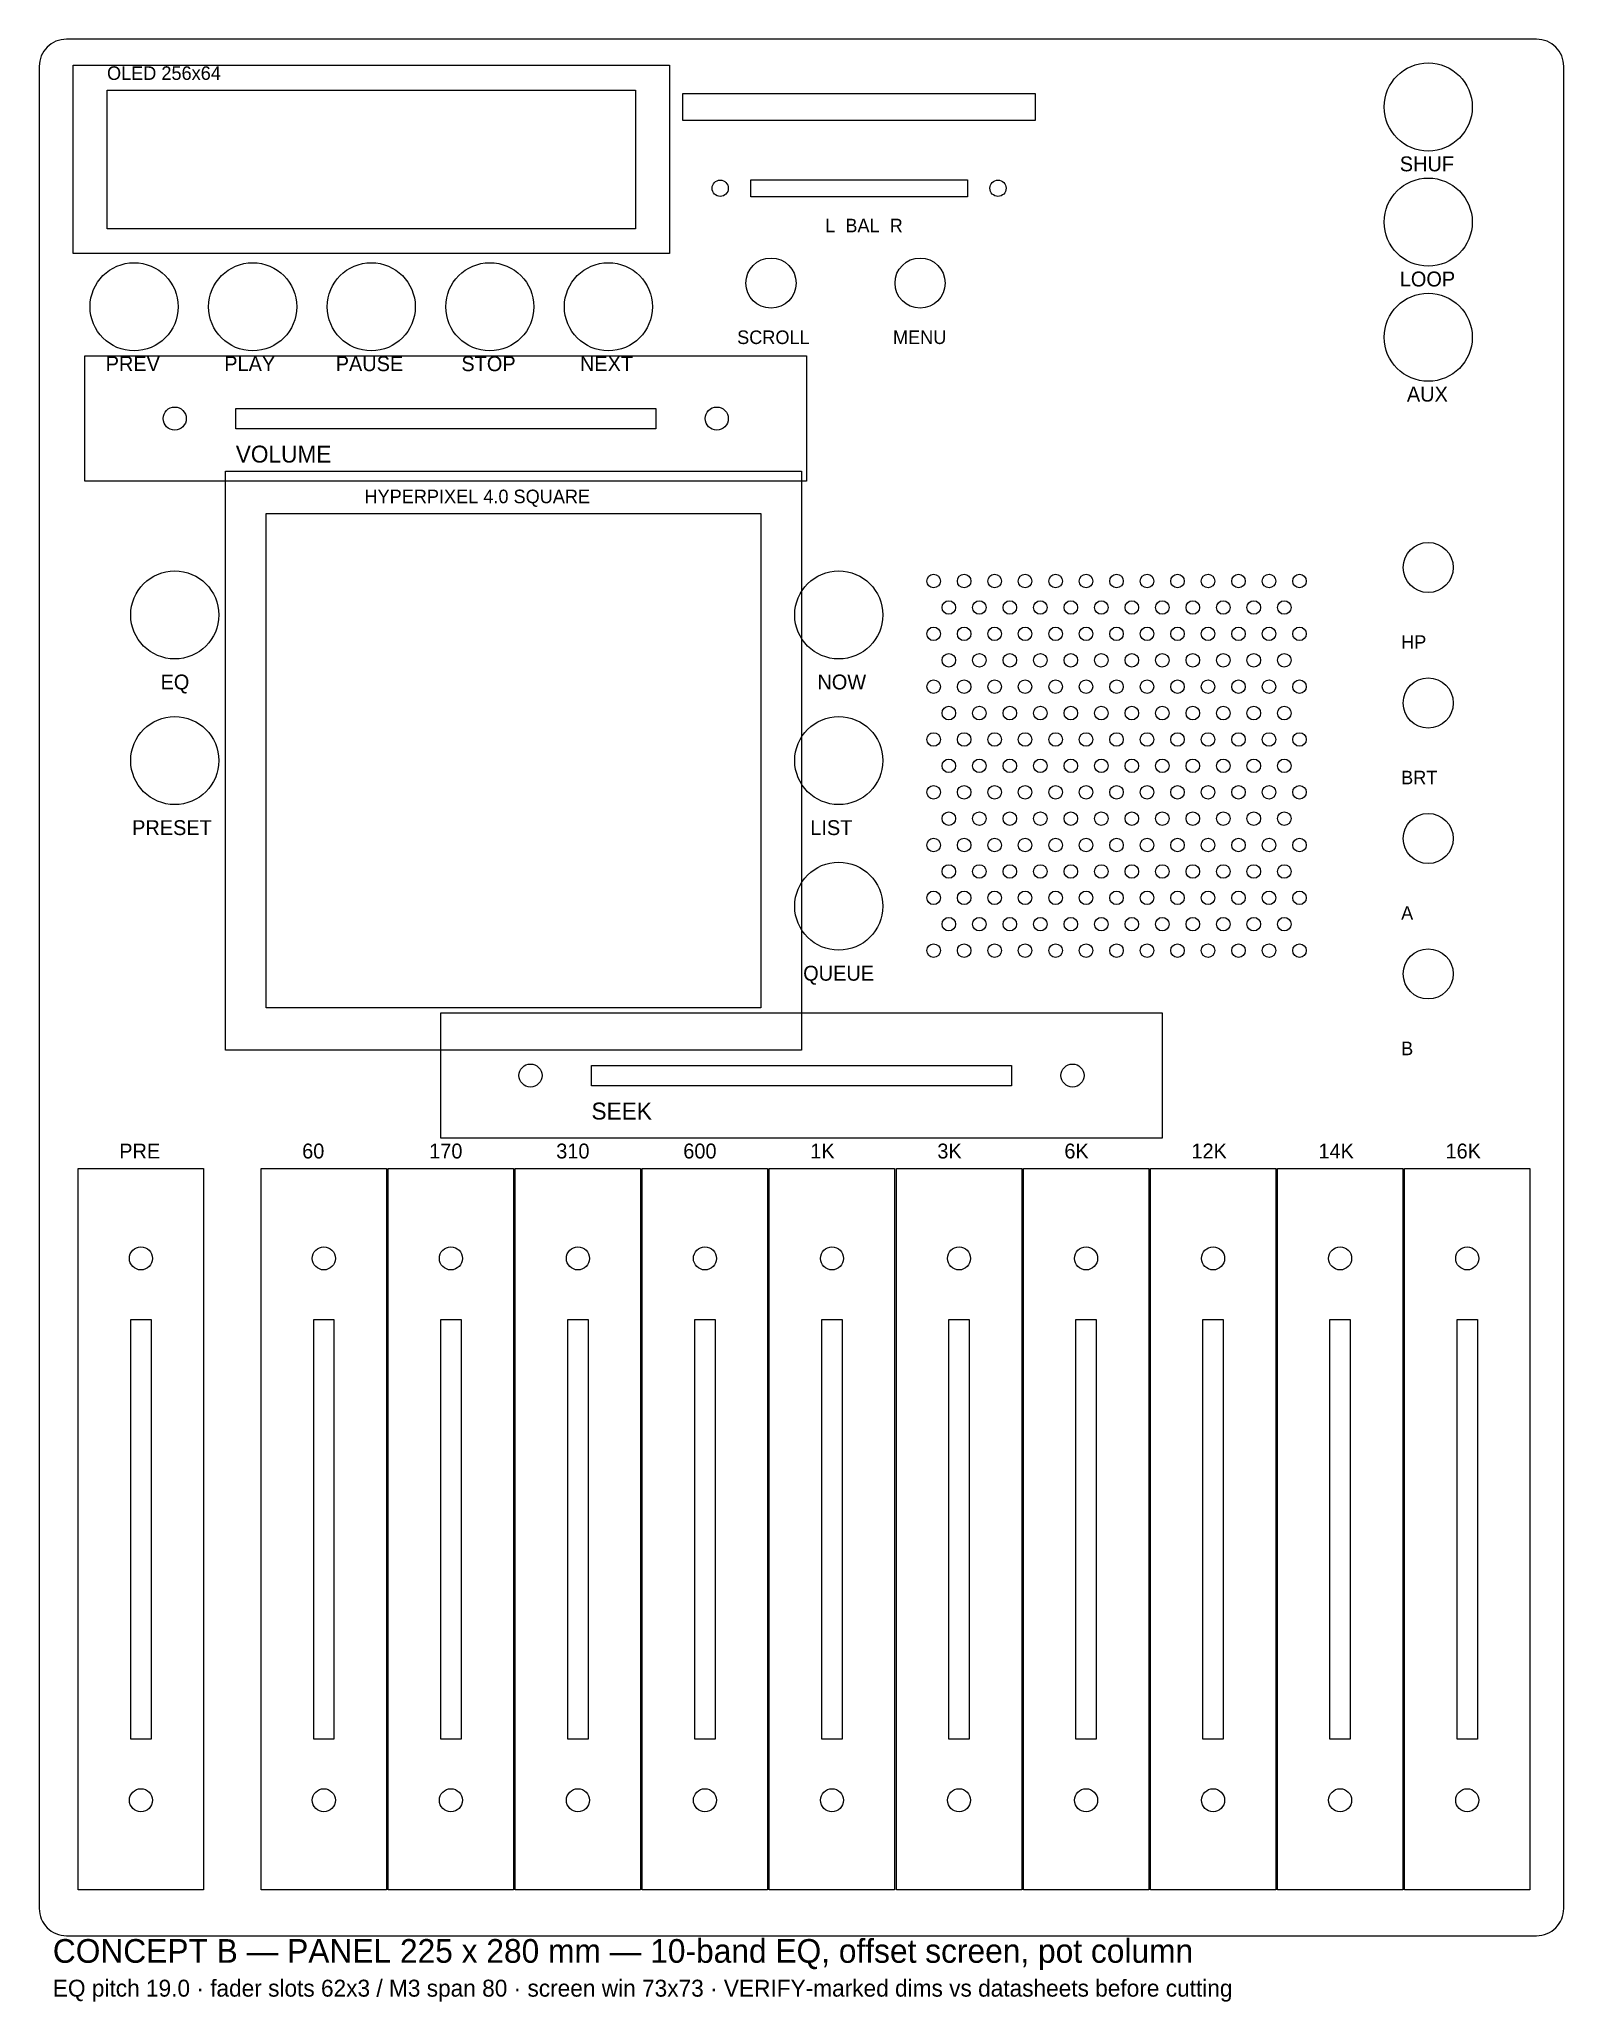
# Model space of a CAD drawing. Header units: millimetres. Extents: x 0 to 225, y -10 to 280.
import ezdxf

# ---------------------------------------------------------------- set-up
doc = ezdxf.new("R2010")
doc.units = ezdxf.units.MM
for name, color, linetype in [('CUTOUTS', 1, 'Continuous'), ('DIM', 9, 'Continuous'), ('ENGRAVE', 4, 'Continuous'), ('GRILLE', 3, 'Continuous'), ('HOLES', 2, 'Continuous'), ('OUTLINE', 7, 'Continuous'), ('REF', 8, 'Continuous')]:
    doc.layers.add(name, color=color, linetype=linetype)

msp = doc.modelspace()

# ---------------------------------------------------------------- linework, layer by layer
at = {"layer": 'CUTOUTS'}
for points in [[(10, 272.5), (88, 272.5), (88, 252), (10, 252)], [(95, 272), (147, 272), (147, 268), (95, 268)], [(105, 259.25), (137, 259.25), (137, 256.75), (105, 256.75)], [(29, 225.5), (91, 225.5), (91, 222.5), (29, 222.5)], [(33.5, 210), (106.5, 210), (106.5, 137), (33.5, 137)], [(81.5, 128.5), (143.5, 128.5), (143.5, 125.5), (81.5, 125.5)], [(13.5, 91), (16.5, 91), (16.5, 29), (13.5, 29)], [(40.5, 91), (43.5, 91), (43.5, 29), (40.5, 29)], [(59.25, 91), (62.25, 91), (62.25, 29), (59.25, 29)], [(78, 91), (81, 91), (81, 29), (78, 29)], [(96.75, 91), (99.75, 91), (99.75, 29), (96.75, 29)], [(115.5, 91), (118.5, 91), (118.5, 29), (115.5, 29)], [(134.25, 91), (137.25, 91), (137.25, 29), (134.25, 29)], [(153, 91), (156, 91), (156, 29), (153, 29)], [(171.75, 91), (174.75, 91), (174.75, 29), (171.75, 29)], [(190.5, 91), (193.5, 91), (193.5, 29), (190.5, 29)], [(209.25, 91), (212.25, 91), (212.25, 29), (209.25, 29)]]:
    msp.add_lwpolyline(points, close=True, dxfattribs=at)
for centre, radius in [((205, 270), 6.5), ((205, 253), 6.5), ((14, 240.5), 6.5), ((31.5, 240.5), 6.5), ((49, 240.5), 6.5), ((66.5, 240.5), 6.5), ((84, 240.5), 6.5), ((108, 244), 3.7), ((130, 244), 3.7), ((205, 236), 6.5), ((205, 202), 3.7), ((20, 195), 6.5), ((118, 195), 6.5), ((205, 182), 3.7), ((20, 173.5), 6.5), ((118, 173.5), 6.5), ((205, 162), 3.7), ((118, 152), 6.5), ((205, 142), 3.7)]:
    msp.add_circle(centre, radius, dxfattribs=at)
at = {"layer": 'GRILLE'}
for centre in [(132, 200), (136.5, 200), (141, 200), (145.5, 200), (150, 200), (154.5, 200), (159, 200), (163.5, 200), (168, 200), (172.5, 200), (177, 200), (181.5, 200), (186, 200), (134.25, 196.1), (138.75, 196.1), (143.25, 196.1), (147.75, 196.1), (152.25, 196.1), (156.75, 196.1), (161.25, 196.1), (165.75, 196.1), (170.25, 196.1), (174.75, 196.1), (179.25, 196.1), (183.75, 196.1), (132, 192.21), (136.5, 192.21), (141, 192.21), (145.5, 192.21), (150, 192.21), (154.5, 192.21), (159, 192.21), (163.5, 192.21), (168, 192.21), (172.5, 192.21), (177, 192.21), (181.5, 192.21), (186, 192.21), (134.25, 188.31), (138.75, 188.31), (143.25, 188.31), (147.75, 188.31), (152.25, 188.31), (156.75, 188.31), (161.25, 188.31), (165.75, 188.31), (170.25, 188.31), (174.75, 188.31), (179.25, 188.31), (183.75, 188.31), (132, 184.41), (136.5, 184.41), (141, 184.41), (145.5, 184.41), (150, 184.41), (154.5, 184.41), (159, 184.41), (163.5, 184.41), (168, 184.41), (172.5, 184.41), (177, 184.41), (181.5, 184.41), (186, 184.41), (134.25, 180.51), (138.75, 180.51), (143.25, 180.51), (147.75, 180.51), (152.25, 180.51), (156.75, 180.51), (161.25, 180.51), (165.75, 180.51), (170.25, 180.51), (174.75, 180.51), (179.25, 180.51), (183.75, 180.51), (132, 176.62), (136.5, 176.62), (141, 176.62), (145.5, 176.62), (150, 176.62), (154.5, 176.62), (159, 176.62), (163.5, 176.62), (168, 176.62), (172.5, 176.62), (177, 176.62), (181.5, 176.62), (186, 176.62), (134.25, 172.72), (138.75, 172.72), (143.25, 172.72), (147.75, 172.72), (152.25, 172.72), (156.75, 172.72), (161.25, 172.72), (165.75, 172.72), (170.25, 172.72), (174.75, 172.72), (179.25, 172.72), (183.75, 172.72), (132, 168.82), (136.5, 168.82), (141, 168.82), (145.5, 168.82), (150, 168.82), (154.5, 168.82), (159, 168.82), (163.5, 168.82), (168, 168.82), (172.5, 168.82), (177, 168.82), (181.5, 168.82), (186, 168.82), (134.25, 164.93), (138.75, 164.93), (143.25, 164.93), (147.75, 164.93), (152.25, 164.93), (156.75, 164.93), (161.25, 164.93), (165.75, 164.93), (170.25, 164.93), (174.75, 164.93), (179.25, 164.93), (183.75, 164.93), (132, 161.03), (136.5, 161.03), (141, 161.03), (145.5, 161.03), (150, 161.03), (154.5, 161.03), (159, 161.03), (163.5, 161.03), (168, 161.03), (172.5, 161.03), (177, 161.03), (181.5, 161.03), (186, 161.03), (134.25, 157.13), (138.75, 157.13), (143.25, 157.13), (147.75, 157.13), (152.25, 157.13), (156.75, 157.13), (161.25, 157.13), (165.75, 157.13), (170.25, 157.13), (174.75, 157.13), (179.25, 157.13), (183.75, 157.13), (132, 153.23), (136.5, 153.23), (141, 153.23), (145.5, 153.23), (150, 153.23), (154.5, 153.23), (159, 153.23), (163.5, 153.23), (168, 153.23), (172.5, 153.23), (177, 153.23), (181.5, 153.23), (186, 153.23), (134.25, 149.34), (138.75, 149.34), (143.25, 149.34), (147.75, 149.34), (152.25, 149.34), (156.75, 149.34), (161.25, 149.34), (165.75, 149.34), (170.25, 149.34), (174.75, 149.34), (179.25, 149.34), (183.75, 149.34), (132, 145.44), (136.5, 145.44), (141, 145.44), (145.5, 145.44), (150, 145.44), (154.5, 145.44), (159, 145.44), (163.5, 145.44), (168, 145.44), (172.5, 145.44), (177, 145.44), (181.5, 145.44), (186, 145.44)]:
    msp.add_circle(centre, 1, dxfattribs=at)
at = {"layer": 'HOLES'}
for centre, radius in [((100.5, 258), 1.2), ((141.5, 258), 1.2), ((20, 224), 1.7), ((100, 224), 1.7), ((72.5, 127), 1.7), ((152.5, 127), 1.7), ((15, 100), 1.7), ((42, 100), 1.7), ((60.75, 100), 1.7), ((79.5, 100), 1.7), ((98.25, 100), 1.7), ((117, 100), 1.7), ((135.75, 100), 1.7), ((154.5, 100), 1.7), ((173.25, 100), 1.7), ((192, 100), 1.7), ((210.75, 100), 1.7), ((15, 20), 1.7), ((42, 20), 1.7), ((60.75, 20), 1.7), ((79.5, 20), 1.7), ((98.25, 20), 1.7), ((117, 20), 1.7), ((135.75, 20), 1.7), ((154.5, 20), 1.7), ((173.25, 20), 1.7), ((192, 20), 1.7), ((210.75, 20), 1.7)]:
    msp.add_circle(centre, radius, dxfattribs=at)
at = {"layer": 'OUTLINE'}
msp.add_lwpolyline([(4, 0), (221, 0, 0.414214), (225, 4), (225, 276, 0.414214), (221, 280), (4, 280, 0.414214), (0, 276), (0, 4, 0.414214)], format="xyb", close=True, dxfattribs=at)
at = {"layer": 'REF'}
for points in [[(5, 276.15), (93, 276.15), (93, 248.35), (5, 248.35)], [(6.75, 233.25), (113.25, 233.25), (113.25, 214.75), (6.75, 214.75)], [(27.5, 216.25), (112.5, 216.25), (112.5, 130.75), (27.5, 130.75)], [(59.25, 136.25), (165.75, 136.25), (165.75, 117.75), (59.25, 117.75)], [(5.75, 113.25), (24.25, 113.25), (24.25, 6.75), (5.75, 6.75)], [(32.75, 113.25), (51.25, 113.25), (51.25, 6.75), (32.75, 6.75)], [(51.5, 113.25), (70, 113.25), (70, 6.75), (51.5, 6.75)], [(70.25, 113.25), (88.75, 113.25), (88.75, 6.75), (70.25, 6.75)], [(89, 113.25), (107.5, 113.25), (107.5, 6.75), (89, 6.75)], [(107.75, 113.25), (126.25, 113.25), (126.25, 6.75), (107.75, 6.75)], [(126.5, 113.25), (145, 113.25), (145, 6.75), (126.5, 6.75)], [(145.25, 113.25), (163.75, 113.25), (163.75, 6.75), (145.25, 6.75)], [(164, 113.25), (182.5, 113.25), (182.5, 6.75), (164, 6.75)], [(182.75, 113.25), (201.25, 113.25), (201.25, 6.75), (182.75, 6.75)], [(201.5, 113.25), (220, 113.25), (220, 6.75), (201.5, 6.75)]]:
    msp.add_lwpolyline(points, close=True, dxfattribs=at)

# ---------------------------------------------------------------- texts
at = {"layer": 'DIM'}
for s, height, p in [('CONCEPT B — PANEL 225 x 280 mm — 10-band EQ, offset screen, pot column', 3.5, (2, -4)), ('EQ pitch 19.0 · fader slots 62x3 / M3 span 80 · screen win 73x73 · VERIFY-marked dims vs datasheets before cutting', 2.5, (2, -9))]:
    msp.add_text(s, height=height, dxfattribs=at).set_placement(p)
at = {"layer": 'ENGRAVE'}
for s, height, p in [('OLED 256x64', 2, (10, 274)), ('SHUF', 2.2, (200.8, 260.5)), ('L  BAL  R', 2, (116, 251.5)), ('LOOP', 2.2, (200.8, 243.5)), ('SCROLL', 2, (103, 235)), ('MENU', 2, (126, 235)), ('PREV', 2.2, (9.8, 231)), ('PLAY', 2.2, (27.3, 231)), ('PAUSE', 2.2, (43.75, 231)), ('STOP', 2.2, (62.3, 231)), ('NEXT', 2.2, (79.8, 231)), ('AUX', 2.2, (201.85, 226.5)), ('VOLUME', 2.5, (29, 217.5)), ('HYPERPIXEL 4.0 SQUARE', 2, (48, 211.5)), ('HP', 2, (201, 190)), ('EQ', 2.2, (17.9, 184)), ('NOW', 2.2, (114.85, 184)), ('BRT', 2, (201, 170)), ('PRESET', 2.2, (13.7, 162.5)), ('LIST', 2.2, (113.8, 162.5)), ('A', 2, (201, 150)), ('QUEUE', 2.2, (112.75, 141)), ('B', 2, (201, 130)), ('SEEK', 2.5, (81.5, 120.5)), ('PRE', 2.2, (11.8, 114.75)), ('60', 2.2, (38.8, 114.75)), ('170', 2.2, (57.55, 114.75)), ('310', 2.2, (76.3, 114.75)), ('600', 2.2, (95.05, 114.75)), ('1K', 2.2, (113.8, 114.75)), ('3K', 2.2, (132.55, 114.75)), ('6K', 2.2, (151.3, 114.75)), ('12K', 2.2, (170.05, 114.75)), ('14K', 2.2, (188.8, 114.75)), ('16K', 2.2, (207.55, 114.75))]:
    msp.add_text(s, height=height, dxfattribs=at).set_placement(p)

doc.saveas('drawing.dxf')
